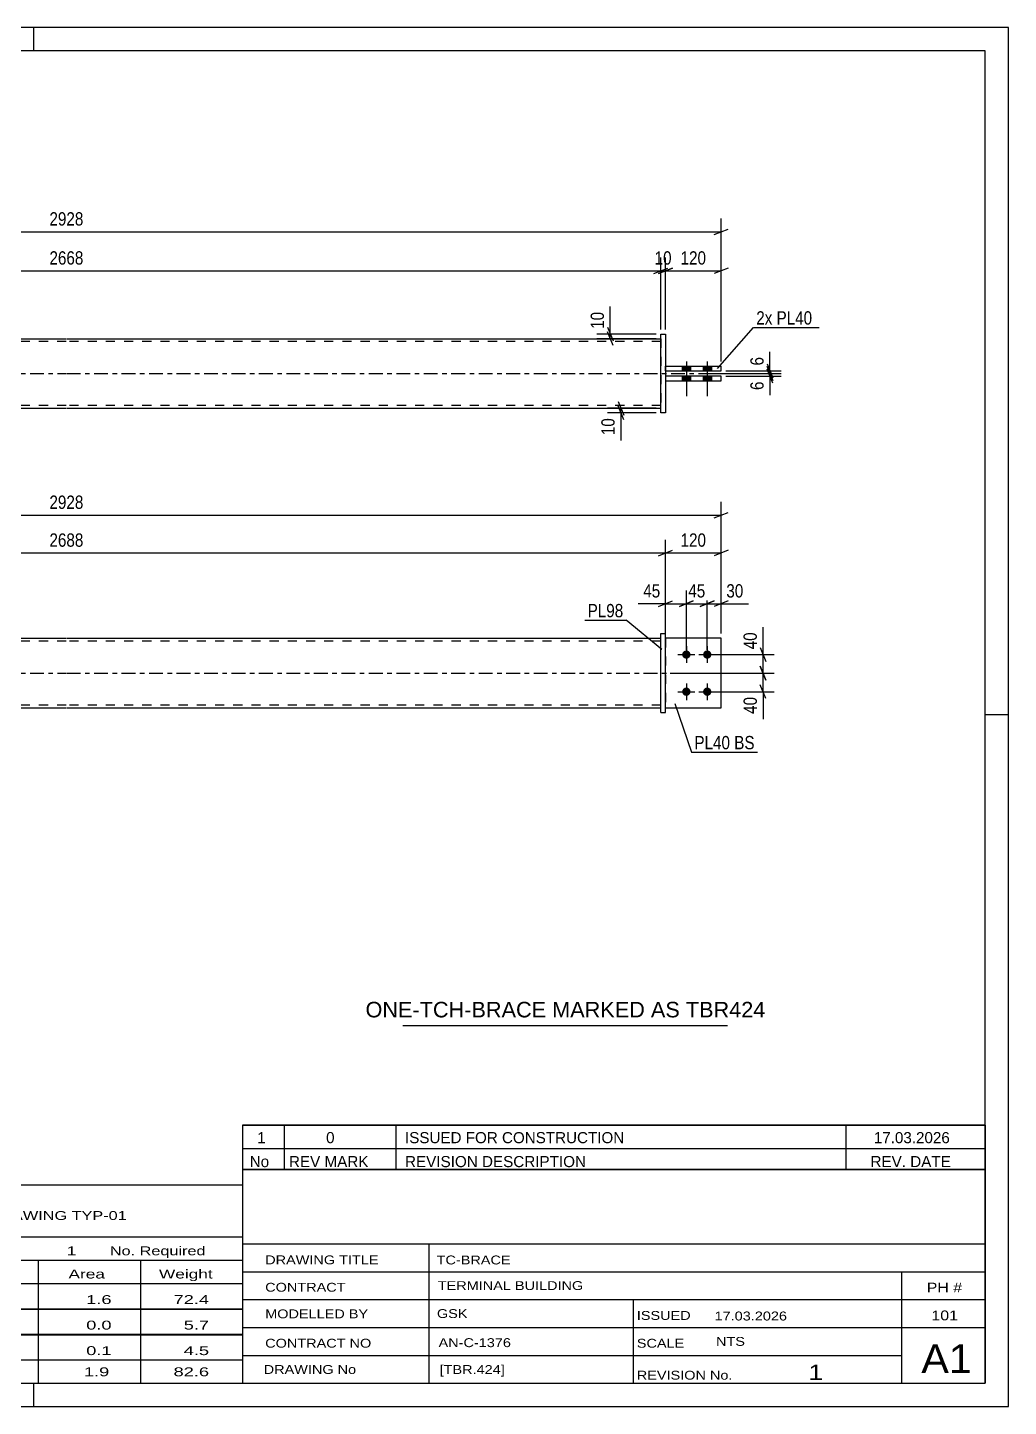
# Model space of a CAD drawing. Header units: millimetres. Extents: x 0 to 420, y 0 to 297.
# Drawn here: x 208.7 to 420, y 0 to 297 of the extents above; entities that cross this region are included whole.
import ezdxf

# ---------------------------------------------------------------- set-up
doc = ezdxf.new("R2010")
doc.units = ezdxf.units.MM
doc.linetypes.add('DXK_LINE_DOT2', pattern=[3.9198, 1.9599, -1.9599])
doc.linetypes.add('DXK_LINE_DOT3', pattern=[5.9187, 2.979, -0.9799, 0.9799, -0.9799])
doc.styles.add('Arial', font='ARIAL.TTF', dxfattribs={"height": 0.2})
doc.styles.add('Arial Narrow', font='ARIALN.TTF', dxfattribs={"height": 0.2})

# ---------------------------------------------------------------- blocks, each defined once
blk = doc.blocks.new('Unknown-580574088-1163')
at = {"color": 5, "linetype": 'Continuous'}
for p, q in [((420, 297), (0, 297)), ((210, 292), (210, 297)), ((420, 0), (420, 297)), ((415, 292), (5, 292)), ((415, 5), (415, 292)), ((420, 149), (415, 149)), ((5, 5), (415, 5)), ((210, 0), (210, 5)), ((0, 0), (420, 0))]:
    blk.add_line(p, q, dxfattribs=at)
blk = doc.blocks.new('Bolt-580574088-1736 - 1733')
at = {"linetype": 'Continuous'}
for points in [[(350.61, 162.85, -1), (350.61, 161.05, -1)], [(355.11, 162.85, -1), (355.11, 161.05, -1)], [(350.61, 154.85, -1), (350.61, 153.05, -1)], [(355.11, 154.85, -1), (355.11, 153.05, -1)]]:
    blk.add_hatch(color=1, dxfattribs=at).paths.add_polyline_path(points)
at = {"color": 1, "linetype": 'Continuous'}
for p, q in [((350.61, 163.75), (350.61, 160.15)), ((355.11, 163.75), (355.11, 160.15)), ((348.81, 161.95), (352.41, 161.95)), ((353.31, 161.95), (356.91, 161.95)), ((350.61, 155.75), (350.61, 152.15)), ((355.11, 155.75), (355.11, 152.15)), ((348.81, 153.95), (352.41, 153.95)), ((353.31, 153.95), (356.91, 153.95))]:
    blk.add_line(p, q, dxfattribs=at)
blk = doc.blocks.new('Part-580574088-1741 - 1733')
at = {"color": 2, "linetype": 'Continuous'}
for p, q in [((89.01, 165.45), (217.01, 165.45)), ((217.11, 165.45), (345.11, 165.45)), ((89.01, 150.45), (217.01, 150.45)), ((217.11, 150.45), (345.11, 150.45))]:
    blk.add_line(p, q, dxfattribs=at)
at = {"color": 7, "linetype": 'DXK_LINE_DOT2'}
for p, q in [((89.01, 150.45), (89.01, 165.45)), ((217.01, 164.85), (89.01, 164.85)), ((345.11, 164.85), (217.11, 164.85)), ((345.11, 150.45), (345.11, 165.45)), ((217.01, 151.05), (89.01, 151.05)), ((345.11, 151.05), (217.11, 151.05))]:
    blk.add_line(p, q, dxfattribs=at)
at = {"color": 7, "linetype": 'DXK_LINE_DOT3'}
for p, q in [((79.01, 157.95), (217.01, 157.95)), ((217.11, 157.95), (355.11, 157.95))]:
    blk.add_line(p, q, dxfattribs=at)
blk = doc.blocks.new('Part-580574088-1771 - 1733')
at = {"color": 2, "linetype": 'Continuous'}
for p, q in [((345.11, 149.45), (345.11, 166.45)), ((345.11, 166.45), (346.11, 166.45)), ((346.11, 149.45), (346.11, 166.45)), ((345.11, 149.45), (346.11, 149.45))]:
    blk.add_line(p, q, dxfattribs=at)
blk = doc.blocks.new('Part-580574088-1796 - 1733')
at = {"color": 2, "linetype": 'Continuous'}
for p, q in [((358.11, 165.45), (346.11, 165.45)), ((358.11, 150.45), (358.11, 165.45)), ((346.11, 150.45), (358.11, 150.45))]:
    blk.add_line(p, q, dxfattribs=at)
at = {"color": 7, "linetype": 'DXK_LINE_DOT2'}
blk.add_line((346.11, 165.45), (346.11, 150.45), dxfattribs=at)
blk = doc.blocks.new('Part-580574088-1801 - 1733')
at = {"color": 7, "linetype": 'DXK_LINE_DOT2'}
for p, q in [((358.11, 165.45), (346.11, 165.45)), ((346.11, 165.45), (346.11, 150.45)), ((358.11, 150.45), (358.11, 165.45)), ((346.11, 150.45), (358.11, 150.45))]:
    blk.add_line(p, q, dxfattribs=at)
blk = doc.blocks.new('Part-580574088-1418 - 1390')
at = {"color": 2, "linetype": 'Continuous'}
for p, q in [((346.11, 224.09), (358.11, 224.09)), ((346.11, 223.09), (358.11, 223.09)), ((358.11, 223.09), (358.11, 224.09))]:
    blk.add_line(p, q, dxfattribs=at)
at = {"color": 7, "linetype": 'DXK_LINE_DOT2'}
blk.add_line((346.11, 223.09), (346.11, 224.09), dxfattribs=at)
blk = doc.blocks.new('Part-580574088-1440 - 1390')
at = {"color": 2, "linetype": 'Continuous'}
for p, q in [((89.01, 229.99), (217.01, 229.99)), ((217.11, 229.99), (345.11, 229.99)), ((89.01, 214.99), (217.01, 214.99)), ((217.11, 214.99), (345.11, 214.99))]:
    blk.add_line(p, q, dxfattribs=at)
at = {"color": 7, "linetype": 'DXK_LINE_DOT2'}
for p, q in [((89.01, 214.99), (89.01, 229.99)), ((217.01, 229.39), (89.01, 229.39)), ((345.11, 229.39), (217.11, 229.39)), ((345.11, 229.99), (345.11, 214.99)), ((217.01, 215.59), (89.01, 215.59)), ((345.11, 215.59), (217.11, 215.59))]:
    blk.add_line(p, q, dxfattribs=at)
at = {"color": 7, "linetype": 'DXK_LINE_DOT3'}
for p, q in [((79.01, 222.49), (217.01, 222.49)), ((217.11, 222.49), (355.11, 222.49))]:
    blk.add_line(p, q, dxfattribs=at)
blk = doc.blocks.new('Bolt-580574088-1425 - 1390')
at = {"linetype": 'Continuous'}
for points in [[(351.51, 224.09), (349.71, 224.09), (349.71, 223.09), (351.51, 223.09)], [(351.51, 224.09), (349.71, 224.09), (349.71, 223.09), (351.51, 223.09)], [(356.01, 224.09), (354.21, 224.09), (354.21, 223.09), (356.01, 223.09)], [(356.01, 224.09), (354.21, 224.09), (354.21, 223.09), (356.01, 223.09)], [(351.51, 221.89), (349.71, 221.89), (349.71, 220.89), (351.51, 220.89)], [(351.51, 221.89), (349.71, 221.89), (349.71, 220.89), (351.51, 220.89)], [(356.01, 221.89), (354.21, 221.89), (354.21, 220.89), (356.01, 220.89)], [(356.01, 221.89), (354.21, 221.89), (354.21, 220.89), (356.01, 220.89)]]:
    blk.add_hatch(color=1, dxfattribs=at).paths.add_polyline_path(points)
at = {"color": 1, "linetype": 'Continuous'}
for p, q in [((349.71, 224.09), (349.71, 223.09)), ((349.71, 224.09), (349.71, 223.09)), ((350.61, 225.09), (350.61, 217.59)), ((350.61, 225.09), (350.61, 217.59)), ((351.51, 224.09), (351.51, 223.09)), ((351.51, 224.09), (351.51, 223.09)), ((354.21, 224.09), (354.21, 223.09)), ((354.21, 224.09), (354.21, 223.09)), ((355.11, 225.09), (355.11, 217.59)), ((355.11, 225.09), (355.11, 217.59)), ((356.01, 224.09), (356.01, 223.09)), ((356.01, 224.09), (356.01, 223.09)), ((349.71, 221.89), (349.71, 220.89)), ((349.71, 221.89), (349.71, 220.89)), ((351.51, 221.89), (351.51, 220.89)), ((351.51, 221.89), (351.51, 220.89)), ((354.21, 221.89), (354.21, 220.89)), ((354.21, 221.89), (354.21, 220.89)), ((356.01, 221.89), (356.01, 220.89)), ((356.01, 221.89), (356.01, 220.89))]:
    blk.add_line(p, q, dxfattribs=at)
blk = doc.blocks.new('Part-580574088-1445 - 1390')
at = {"color": 2, "linetype": 'Continuous'}
for p, q in [((358.11, 221.89), (346.11, 221.89)), ((346.11, 220.89), (358.11, 220.89)), ((358.11, 220.89), (358.11, 221.89))]:
    blk.add_line(p, q, dxfattribs=at)
at = {"color": 7, "linetype": 'DXK_LINE_DOT2'}
blk.add_line((346.11, 221.89), (346.11, 220.89), dxfattribs=at)
blk = doc.blocks.new('Part-580574088-1446 - 1390')
at = {"color": 2, "linetype": 'Continuous'}
for p, q in [((345.11, 213.99), (345.11, 230.99)), ((345.11, 230.99), (346.11, 230.99)), ((346.11, 230.99), (346.11, 213.99)), ((346.11, 213.99), (345.11, 213.99))]:
    blk.add_line(p, q, dxfattribs=at)
blk = doc.blocks.new('StraightDimension-580574088-1850 - 1733')
at = {"color": 7, "linetype": 'Continuous'}
for p, q in [((76.01, 166.45), (76.01, 194.83)), ((358.11, 166.45), (358.11, 194.83)), ((77.51, 192.58), (74.51, 191.38)), ((76.01, 191.98), (358.11, 191.98)), ((356.61, 191.38), (359.61, 192.58))]:
    blk.add_line(p, q, dxfattribs=at)
at = {"color": 0}
blk.add_wipeout([(221.31, 192.73), (221.31, 196.93), (212.8, 196.93), (212.8, 192.73)], dxfattribs=at)
at = {"color": 3, "style": 'Arial Narrow'}
blk.add_text('2928', height=2.863, dxfattribs=at).set_placement((213.4, 193.33))
blk = doc.blocks.new('StraightDimension-580574088-1879 - 1733')
at = {"color": 7, "linetype": 'Continuous'}
for p, q in [((366.55, 163.45), (367.75, 160.45)), ((356.11, 161.95), (369.55, 161.95)), ((367.15, 157.95), (367.15, 161.95)), ((347.11, 157.95), (369.55, 157.95)), ((367.75, 156.45), (366.55, 159.45))]:
    blk.add_line(p, q, dxfattribs=at)
at = {"color": 0}
blk.add_wipeout([(366.4, 167.34), (362.2, 167.34), (362.2, 162.48), (366.4, 162.48)], dxfattribs=at)
at = {"color": 7, "linetype": 'Continuous'}
blk.add_line((367.15, 161.95), (367.15, 167.86), dxfattribs=at)
blk.add_line((367.15, 161.95), (367.15, 167.86), dxfattribs=at)
at = {"color": 3, "style": 'Arial Narrow'}
blk.add_text('40', height=2.863, rotation=90.0002, dxfattribs=at).set_placement((365.8, 163.08))
blk = doc.blocks.new('StraightDimension-580574088-1804 - 1733')
at = {"color": 7, "linetype": 'Continuous'}
for p, q in [((355.11, 162.95), (355.11, 175.74)), ((358.11, 166.45), (358.11, 175.74)), ((353.61, 172.29), (356.61, 173.49)), ((355.11, 172.89), (358.11, 172.89)), ((359.61, 173.49), (356.61, 172.29))]:
    blk.add_line(p, q, dxfattribs=at)
at = {"color": 0}
blk.add_wipeout([(363.49, 173.64), (363.49, 177.84), (358.63, 177.84), (358.63, 173.64)], dxfattribs=at)
at = {"color": 7, "linetype": 'Continuous'}
blk.add_line((358.11, 172.89), (364.01, 172.89), dxfattribs=at)
blk.add_line((358.11, 172.89), (364.01, 172.89), dxfattribs=at)
at = {"color": 3, "style": 'Arial Narrow'}
blk.add_text('30', height=2.863, dxfattribs=at).set_placement((359.23, 174.24))
blk = doc.blocks.new('StraightDimension-580574088-1820 - 1733')
at = {"color": 7, "linetype": 'Continuous'}
for p, q in [((350.61, 162.95), (350.61, 175.74)), ((355.11, 162.95), (355.11, 175.74)), ((349.11, 172.29), (352.11, 173.49)), ((350.61, 172.89), (355.11, 172.89)), ((356.61, 173.49), (353.61, 172.29))]:
    blk.add_line(p, q, dxfattribs=at)
at = {"color": 0}
blk.add_wipeout([(355.29, 173.64), (355.29, 177.84), (350.43, 177.84), (350.43, 173.64)], dxfattribs=at)
at = {"color": 3, "style": 'Arial Narrow'}
blk.add_text('45', height=2.863, dxfattribs=at).set_placement((351.03, 174.24))
blk = doc.blocks.new('StraightDimension-580574088-1833 - 1733')
at = {"color": 7, "linetype": 'Continuous'}
for p, q in [((346.11, 166.45), (346.11, 175.74)), ((350.61, 162.95), (350.61, 175.74)), ((344.61, 172.29), (347.61, 173.49)), ((346.11, 172.89), (350.61, 172.89)), ((352.11, 173.49), (349.11, 172.29))]:
    blk.add_line(p, q, dxfattribs=at)
at = {"color": 0}
blk.add_wipeout([(345.58, 173.64), (345.58, 177.84), (340.73, 177.84), (340.73, 173.64)], dxfattribs=at)
at = {"color": 7, "linetype": 'Continuous'}
blk.add_line((346.11, 172.89), (340.2, 172.89), dxfattribs=at)
blk.add_line((346.11, 172.89), (340.2, 172.89), dxfattribs=at)
at = {"color": 3, "style": 'Arial Narrow'}
blk.add_text('45', height=2.863, dxfattribs=at).set_placement((341.33, 174.24))
blk = doc.blocks.new('StraightDimension-580574088-1870 - 1733')
at = {"color": 7, "linetype": 'Continuous'}
for p, q in [((347.11, 157.95), (369.55, 157.95)), ((366.55, 159.45), (367.75, 156.45)), ((367.15, 153.95), (367.15, 157.95)), ((367.75, 152.45), (366.55, 155.45)), ((356.11, 153.95), (369.55, 153.95))]:
    blk.add_line(p, q, dxfattribs=at)
at = {"color": 0}
blk.add_wipeout([(366.4, 153.43), (362.2, 153.43), (362.2, 148.57), (366.4, 148.57)], dxfattribs=at)
at = {"color": 7, "linetype": 'Continuous'}
blk.add_line((367.15, 153.95), (367.15, 148.05), dxfattribs=at)
blk.add_line((367.15, 153.95), (367.15, 148.05), dxfattribs=at)
at = {"color": 3, "style": 'Arial Narrow'}
blk.add_text('40', height=2.863, rotation=90.0002, dxfattribs=at).set_placement((365.8, 149.17))
blk = doc.blocks.new('StraightDimension-580574088-1889 - 1733')
at = {"color": 7, "linetype": 'Continuous'}
for p, q in [((344.61, 183.23), (347.61, 184.43)), ((346.11, 166.45), (346.11, 186.68)), ((359.61, 184.43), (356.61, 183.23)), ((358.11, 166.45), (358.11, 186.68)), ((346.11, 183.83), (358.11, 183.83))]:
    blk.add_line(p, q, dxfattribs=at)
at = {"color": 0}
blk.add_wipeout([(355.45, 184.58), (355.45, 188.78), (348.77, 188.78), (348.77, 184.58)], dxfattribs=at)
at = {"color": 3, "style": 'Arial Narrow'}
blk.add_text('120', height=2.863, dxfattribs=at).set_placement((349.37, 185.18))
blk = doc.blocks.new('StraightDimension-580574088-1908 - 1733')
at = {"color": 7, "linetype": 'Continuous'}
for p, q in [((89.51, 184.43), (86.51, 183.23)), ((88.01, 158.95), (88.01, 186.68)), ((344.61, 183.23), (347.61, 184.43)), ((346.11, 166.45), (346.11, 186.68)), ((88.01, 183.83), (346.11, 183.83))]:
    blk.add_line(p, q, dxfattribs=at)
at = {"color": 0}
blk.add_wipeout([(221.31, 184.58), (221.31, 188.78), (212.8, 188.78), (212.8, 184.58)], dxfattribs=at)
at = {"color": 3, "style": 'Arial Narrow'}
blk.add_text('2688', height=2.863, dxfattribs=at).set_placement((213.4, 185.18))
blk = doc.blocks.new('StraightDimension-580574088-1645 - 1390')
at = {"color": 7, "linetype": 'Continuous'}
for p, q in [((359.11, 223.09), (371.01, 223.09)), ((368.01, 224.59), (369.21, 221.59)), ((369.21, 220.99), (368.01, 223.99)), ((368.61, 222.49), (368.61, 223.09)), ((353.86, 222.49), (371.01, 222.49))]:
    blk.add_line(p, q, dxfattribs=at)
at = {"color": 0}
blk.add_wipeout([(367.86, 226.64), (363.66, 226.64), (363.66, 223.61), (367.86, 223.61)], dxfattribs=at)
at = {"color": 7, "linetype": 'Continuous'}
blk.add_line((368.61, 223.09), (368.61, 227.17), dxfattribs=at)
blk.add_line((368.61, 223.09), (368.61, 227.17), dxfattribs=at)
at = {"color": 3, "style": 'Arial Narrow'}
blk.add_text('6', height=2.86, rotation=90.0002, dxfattribs=at).set_placement((367.26, 224.21))
blk = doc.blocks.new('StraightDimension-580574088-1533 - 1390')
at = {"color": 7, "linetype": 'Continuous'}
for p, q in [((344.11, 214.99), (333.66, 214.99)), ((344.11, 213.99), (333.66, 213.99)), ((335.91, 216.49), (337.11, 213.49)), ((337.11, 212.49), (335.91, 215.49)), ((336.51, 213.99), (336.51, 214.99))]:
    blk.add_line(p, q, dxfattribs=at)
at = {"color": 0}
blk.add_wipeout([(335.76, 213.46), (331.56, 213.46), (331.56, 208.61), (335.76, 208.61)], dxfattribs=at)
at = {"color": 7, "linetype": 'Continuous'}
blk.add_line((336.51, 213.99), (336.51, 208.08), dxfattribs=at)
blk.add_line((336.51, 213.99), (336.51, 208.08), dxfattribs=at)
at = {"color": 3, "style": 'Arial Narrow'}
blk.add_text('10', height=2.863, rotation=90.0002, dxfattribs=at).set_placement((335.16, 209.21))
blk = doc.blocks.new('StraightDimension-580574088-1547 - 1390')
at = {"color": 7, "linetype": 'Continuous'}
for p, q in [((333.61, 232.49), (334.81, 229.49)), ((344.11, 230.99), (331.36, 230.99)), ((344.11, 229.99), (331.36, 229.99)), ((334.81, 228.49), (333.61, 231.49)), ((334.21, 229.99), (334.21, 230.99))]:
    blk.add_line(p, q, dxfattribs=at)
at = {"color": 0}
blk.add_wipeout([(333.46, 236.37), (329.26, 236.37), (329.26, 231.51), (333.46, 231.51)], dxfattribs=at)
at = {"color": 7, "linetype": 'Continuous'}
blk.add_line((334.21, 230.99), (334.21, 236.89), dxfattribs=at)
blk.add_line((334.21, 230.99), (334.21, 236.89), dxfattribs=at)
at = {"color": 3, "style": 'Arial Narrow'}
blk.add_text('10', height=2.863, rotation=90.0002, dxfattribs=at).set_placement((332.86, 232.11))
blk = doc.blocks.new('StraightDimension-580574088-1562 - 1390')
at = {"color": 7, "linetype": 'Continuous'}
for p, q in [((76.01, 225.09), (76.01, 255.86)), ((358.11, 225.09), (358.11, 255.86)), ((77.51, 253.61), (74.51, 252.41)), ((76.01, 253.01), (358.11, 253.01)), ((356.61, 252.41), (359.61, 253.61))]:
    blk.add_line(p, q, dxfattribs=at)
at = {"color": 0}
blk.add_wipeout([(221.31, 253.76), (221.31, 257.96), (212.8, 257.96), (212.8, 253.76)], dxfattribs=at)
at = {"color": 3, "style": 'Arial Narrow'}
blk.add_text('2928', height=2.863, dxfattribs=at).set_placement((213.4, 254.36))
blk = doc.blocks.new('StraightDimension-580574088-1573 - 1390')
at = {"color": 7, "linetype": 'Continuous'}
for p, q in [((345.11, 231.99), (345.11, 247.45)), ((346.11, 231.99), (346.11, 247.45)), ((343.61, 244), (346.61, 245.2)), ((347.61, 245.2), (344.61, 244)), ((345.11, 244.6), (346.11, 244.6))]:
    blk.add_line(p, q, dxfattribs=at)
at = {"color": 0}
blk.add_wipeout([(348.04, 245.35), (348.04, 249.55), (343.18, 249.55), (343.18, 245.35)], dxfattribs=at)
at = {"color": 3, "style": 'Arial Narrow'}
blk.add_text('10', height=2.863, dxfattribs=at).set_placement((343.78, 245.95))
blk = doc.blocks.new('StraightDimension-580574088-1583 - 1390')
at = {"color": 7, "linetype": 'Continuous'}
for p, q in [((89.01, 231.99), (89.01, 247.45)), ((345.11, 231.99), (345.11, 247.45)), ((90.51, 245.2), (87.51, 244)), ((89.01, 244.6), (345.11, 244.6)), ((343.61, 244), (346.61, 245.2))]:
    blk.add_line(p, q, dxfattribs=at)
at = {"color": 0}
blk.add_wipeout([(221.31, 245.35), (221.31, 249.55), (212.8, 249.55), (212.8, 245.35)], dxfattribs=at)
at = {"color": 3, "style": 'Arial Narrow'}
blk.add_text('2668', height=2.863, dxfattribs=at).set_placement((213.4, 245.95))
blk = doc.blocks.new('StraightDimension-580574088-1613 - 1390')
at = {"color": 7, "linetype": 'Continuous'}
for p, q in [((346.11, 231.99), (346.11, 247.45)), ((358.11, 225.09), (358.11, 247.45)), ((344.61, 244), (347.61, 245.2)), ((346.11, 244.6), (358.11, 244.6)), ((359.61, 245.2), (356.61, 244))]:
    blk.add_line(p, q, dxfattribs=at)
at = {"color": 0}
blk.add_wipeout([(355.45, 245.35), (355.45, 249.55), (348.77, 249.55), (348.77, 245.35)], dxfattribs=at)
at = {"color": 3, "style": 'Arial Narrow'}
blk.add_text('120', height=2.863, dxfattribs=at).set_placement((349.37, 245.95))
blk = doc.blocks.new('StraightDimension-580574088-1656 - 1390')
at = {"color": 7, "linetype": 'Continuous'}
for p, q in [((368.01, 223.99), (369.21, 220.99)), ((369.21, 220.39), (368.01, 223.39)), ((353.86, 222.49), (371.01, 222.49)), ((359.11, 221.89), (371.01, 221.89)), ((368.61, 221.89), (368.61, 222.49))]:
    blk.add_line(p, q, dxfattribs=at)
at = {"color": 0}
blk.add_wipeout([(367.86, 221.36), (363.66, 221.36), (363.66, 218.33), (367.86, 218.33)], dxfattribs=at)
at = {"color": 7, "linetype": 'Continuous'}
blk.add_line((368.61, 221.89), (368.61, 217.81), dxfattribs=at)
blk.add_line((368.61, 221.89), (368.61, 217.81), dxfattribs=at)
at = {"color": 3, "style": 'Arial Narrow'}
blk.add_text('6', height=2.86, rotation=90.0002, dxfattribs=at).set_placement((367.26, 218.93))
blk = doc.blocks.new('Unknown-580574088-3677')
at = {"color": 7, "linetype": 'Continuous'}
for p, q in [((95, 47.75), (255, 47.75)), ((95, 36.5), (95, 47.75)), ((255, 47.75), (255, 36.5)), ((95, 36.5), (255, 36.5)), ((95, 36.5), (95, 31.5)), ((255, 36.5), (255, 31.5)), ((95, 31.5), (255, 31.5)), ((95, 31.5), (95, 26.5)), ((119, 31.5), (119, 26.5)), ((154.5, 31.5), (154.5, 26.5)), ((180.5, 31.5), (180.5, 26.5)), ((193.5, 31.5), (193.5, 26.5)), ((211, 31.5), (211, 26.5)), ((233, 31.5), (233, 26.5)), ((255, 31.5), (255, 26.5)), ((95, 26.5), (255, 26.5)), ((95, 26.45), (95, 21.05)), ((95, 26.45), (255, 26.45)), ((119, 26.5), (119, 21)), ((154.5, 26.5), (154.5, 21)), ((180.5, 26.5), (180.5, 21)), ((193.5, 26.5), (193.5, 21)), ((211, 26.5), (211, 21)), ((233, 26.5), (233, 21)), ((255, 26.45), (255, 21.05)), ((95, 21.05), (255, 21.05)), ((95, 20.95), (95, 15.55)), ((95, 20.95), (255, 20.95)), ((119, 21), (119, 15.5)), ((154.5, 21), (154.5, 15.5)), ((180.5, 21), (180.5, 15.5)), ((193.5, 21), (193.5, 15.5)), ((211, 21), (211, 15.5)), ((233, 21), (233, 15.5)), ((255, 20.95), (255, 15.55)), ((95, 15.55), (255, 15.55)), ((95, 15.45), (95, 10.05)), ((95, 15.45), (255, 15.45)), ((119, 15.5), (119, 10)), ((154.5, 15.5), (154.5, 10)), ((180.5, 15.5), (180.5, 10)), ((193.5, 15.5), (193.5, 10)), ((211, 15.5), (211, 10)), ((233, 15.5), (233, 10)), ((255, 15.45), (255, 10.05)), ((95, 10.05), (255, 10.05)), ((95, 10), (255, 10)), ((95, 10), (95, 5)), ((211, 10), (211, 5)), ((233, 10), (233, 5)), ((255, 10), (255, 5)), ((95, 5), (255, 5))]:
    blk.add_line(p, q, dxfattribs=at)
at = {"color": 7, "style": 'Arial Narrow'}
for s, height, width, p in [('GENERAL NOTES & WELD DETAILS :', 2.8633, 1.4, (96.15, 40.06)), ('REFER TYP DRAWING TYP-01', 1.9089, 1.6, (179.7, 40.16)), ("MATERIAL LIST FOR ASSEMBLY MK'D", 1.9089, 1.6, (96.15, 32.56)), ('TBR424', 1.909, 1.794707, (187.59, 32.47)), ('1', 1.91, 1.794707, (217.08, 32.56)), ('No. Required', 1.9089, 1.6, (226.41, 32.56)), ('Mark', 1.909, 1.7, (96.34, 27.5)), ('Profile', 1.909, 1.7, (129.41, 27.5)), ('Material', 1.909, 1.7, (159.54, 27.56)), ('No.', 1.909, 1.7, (184.5, 27.56)), ('Length', 1.909, 1.7, (195, 27.56)), ('Area', 1.909, 1.7, (217.5, 27.56)), ('Weight', 1.909, 1.7, (237, 27.56))]:
    blk.add_text(s, height=height, dxfattribs=dict(at, width=width)).set_placement(p)
at = {"color": 7, "linetype": 'Continuous', "style": 'Arial Narrow'}
for s, height, width, p in [('TBR424', 1.909, 1.794707, (96.5, 22.06)), ('SHS150*6', 1.909, 1.794707, (121, 22.06)), ('E350', 1.909, 1.794707, (160.74, 22.06)), ('1', 1.91, 1.794707, (184.86, 22.06)), ('2668', 1.909, 1.794707, (197.58, 22.06)), ('1.6', 1.909, 1.794707, (221.32, 22.06)), ('72.4', 1.909, 1.794707, (240.14, 22.06)), ('PL40', 1.909, 1.794707, (96.5, 16.56)), ('PL10*120', 1.909, 1.794707, (121, 16.56)), ('E350', 1.909, 1.794707, (160.74, 16.56)), ('4', 1.91, 1.794707, (184.86, 16.56)), ('150', 1.909, 1.794707, (199.77, 16.56)), ('0.0', 1.909, 1.794707, (221.32, 16.56)), ('5.7', 1.909, 1.794707, (242.33, 16.56)), ('PL98', 1.909, 1.794707, (96.5, 11.06)), ('PL10*170', 1.909, 1.794707, (121, 11.06)), ('E350', 1.909, 1.794707, (160.74, 11.06)), ('2', 1.91, 1.794707, (184.86, 11.06)), ('170', 1.909, 1.794707, (199.77, 11.06)), ('0.1', 1.909, 1.794707, (221.32, 11.06)), ('4.5', 1.909, 1.794707, (242.33, 11.06)), ('Total', 1.909, 1.7, (197.33, 6.5)), ('1.9', 1.909, 1.794707, (220.83, 6.5)), ('82.6', 1.909, 1.794707, (240.14, 6.5))]:
    blk.add_text(s, height=height, dxfattribs=dict(at, width=width)).set_placement(p)
blk = doc.blocks.new('Unknown-580574088-3675')
at = {"color": 7, "linetype": 'Continuous'}
for p, q in [((255, 51.05), (255, 5)), ((255, 51.05), (415, 51.05)), ((415, 51), (415, 5)), ((255, 35), (415, 35)), ((295.14, 35), (295.14, 5)), ((255, 29), (415, 29)), ((397, 5.05), (397, 29.05)), ((255, 23), (415, 23)), ((339.14, 23), (339.14, 5)), ((255, 17), (415, 17)), ((255, 11), (397, 11)), ((255, 5), (415, 5))]:
    blk.add_line(p, q, dxfattribs=at)
at = {"color": 7, "style": 'Arial Narrow'}
for s, height, width, p in [('DRAWING TITLE', 1.9089, 1.425378, (259.88, 30.61)), ('TC-BRACE', 1.909, 1.425378, (296.81, 30.59)), ('TERMINAL BUILDING', 1.9089, 1.425378, (297.06, 25.07)), ('CONTRACT', 1.909, 1.425378, (259.88, 24.71)), ('MODELLED BY', 1.9089, 1.425378, (259.88, 18.98)), ('GSK', 1.909, 1.425378, (296.88, 19.04)), ('ISSUED', 1.909, 1.425378, (339.94, 18.64)), ('17.03.2026', 1.909, 1.425378, (356.69, 18.52)), ('CONTRACT NO', 1.9089, 1.425378, (259.88, 12.66)), ('AN-C-1376', 1.909, 1.425378, (297.23, 12.78)), ('SCALE', 1.909, 1.425378, (339.94, 12.65)), ('A1', 6.204, 1.25, (401.24, 7.2)), ('DRAWING No', 1.909, 1.425378, (259.56, 7)), ('[TBR.424]', 1.909, 1.425378, (297.46, 6.99)), ('1', 3.34, 1.5, (376.91, 5.68)), ('REVISION No.', 1.9089, 1.425378, (339.94, 5.77))]:
    blk.add_text(s, height=height, dxfattribs=dict(at, width=width)).set_placement(p)
at = {"color": 7, "linetype": 'Continuous', "style": 'Arial Narrow'}
for s, height, width, p in [('PH #', 2.1, 1.42538, (402.4, 24.55)), ('101', 2.1, 1.42538, (403.41, 18.55)), ('NTS', 1.909, 1.425378, (357, 13.05))]:
    blk.add_text(s, height=height, dxfattribs=dict(at, width=width)).set_placement(p)
blk = doc.blocks.new('Unknown-580574088-3676')
at = {"color": 7, "linetype": 'Continuous'}
for p, q in [((255, 60.55), (415, 60.55)), ((415, 60.55), (255, 60.55)), ((255, 60.55), (255, 55.55)), ((264, 60.55), (264, 55.55)), ((288, 60.55), (288, 55.55)), ((385, 60.55), (385, 55.55)), ((415, 60.55), (415, 55.55)), ((255, 55.55), (415, 55.55)), ((255, 55.55), (255, 51.05)), ((255, 55.55), (415, 55.55)), ((264, 55.55), (264, 51.05)), ((288, 55.55), (288, 51.05)), ((385, 55.55), (385, 51.05)), ((415, 55.55), (415, 51.05)), ((415, 51.05), (255, 51.05))]:
    blk.add_line(p, q, dxfattribs=at)
at = {"color": 7, "linetype": 'Continuous', "style": 'Arial Narrow'}
for s, height, width, p in [('1', 2.39, 1.196471, (258.16, 56.7)), ('0', 2.39, 1.196471, (273, 56.7)), ('ISSUED FOR CONSTRUCTION', 2.3861, 1.196471, (290, 56.7)), ('17.03.2026', 2.386, 1.196471, (391, 56.7)), ('No', 2.386, 1.2, (256.54, 51.55)), ('REV MARK', 2.386, 1.2, (265, 51.55)), ('REVISION DESCRIPTION', 2.3861, 1.2, (290, 51.55)), ('REV. DATE', 2.386, 1.2, (390.28, 51.55))]:
    blk.add_text(s, height=height, dxfattribs=dict(at, width=width)).set_placement(p)
blk = doc.blocks.new('Unknown-580574088-3678')
at = {"color": 7, "linetype": 'Continuous'}
blk.add_line((289.5, 82.05), (359.5, 82.05), dxfattribs=at)
at = {"color": 7, "style": 'Arial'}
blk.add_text('ONE-TCH-BRACE MARKED AS TBR424', height=3.3428, dxfattribs=at).set_placement((281.49, 83.8))
blk = doc.blocks.new('Mark-580574088-1767 - 1733')
at = {"color": 0}
blk.add_wipeout([(337.02, 169.98), (337.02, 172.98), (329.35, 172.98), (329.35, 169.98)], dxfattribs=at)
blk.add_wipeout([(337.02, 169.98), (337.02, 172.98), (329.35, 172.98), (329.35, 169.98)], dxfattribs=at)
at = {"color": 30, "linetype": 'Continuous'}
for p in [(328.75, 169.38), (345.34, 163.03)]:
    blk.add_line(p, (337.62, 169.38), dxfattribs=at)
at = {"color": 3, "style": 'Arial Narrow'}
blk.add_text('PL98', height=2.863, dxfattribs=at).set_placement((329.35, 169.98))
blk = doc.blocks.new('MarkSet-580574088-2045 - 1733')
at = {"color": 0}
blk.add_wipeout([(360.03, 141.55), (360.03, 144.55), (352.35, 144.55), (352.35, 141.55)], dxfattribs=at)
blk.add_wipeout([(360.03, 141.55), (360.03, 144.55), (352.35, 144.55), (352.35, 141.55)], dxfattribs=at)
at = {"color": 30, "linetype": 'Continuous'}
blk.add_line((348.11, 151.42), (351.75, 140.95), dxfattribs=at)
at = {"color": 0}
blk.add_wipeout([(365.31, 141.55), (365.31, 144.55), (360.93, 144.55), (360.93, 141.55)], dxfattribs=at)
blk.add_wipeout([(365.31, 141.55), (365.31, 144.55), (360.93, 144.55), (360.93, 141.55)], dxfattribs=at)
at = {"color": 30, "linetype": 'Continuous'}
blk.add_line((351.75, 140.95), (365.91, 140.95), dxfattribs=at)
at = {"color": 3, "style": 'Arial Narrow'}
for s, p in [('PL40', (352.35, 141.55)), ('BS', (360.93, 141.55))]:
    blk.add_text(s, height=2.863, dxfattribs=at).set_placement(p)
blk = doc.blocks.new('MarkSet-580574088-1718 - 1390')
at = {"color": 0}
blk.add_wipeout([(369.15, 233.03), (369.15, 236.03), (365.68, 236.03), (365.68, 233.03)], dxfattribs=at)
blk.add_wipeout([(369.15, 233.03), (369.15, 236.03), (365.68, 236.03), (365.68, 233.03)], dxfattribs=at)
at = {"color": 30, "linetype": 'Continuous'}
blk.add_line((357.31, 223.6), (365.08, 232.43), dxfattribs=at)
at = {"color": 0}
blk.add_wipeout([(377.73, 233.03), (377.73, 236.03), (370.05, 236.03), (370.05, 233.03)], dxfattribs=at)
blk.add_wipeout([(377.73, 233.03), (377.73, 236.03), (370.05, 236.03), (370.05, 233.03)], dxfattribs=at)
at = {"color": 30, "linetype": 'Continuous'}
blk.add_line((365.08, 232.43), (379.23, 232.43), dxfattribs=at)
at = {"color": 3, "style": 'Arial Narrow'}
for s, p in [('2x', (365.68, 233.03)), ('PL40', (370.05, 233.03))]:
    blk.add_text(s, height=2.863, dxfattribs=at).set_placement(p)

msp = doc.modelspace()

# ---------------------------------------------------------------- block references
for name in ['Unknown-580574088-1163', 'Part-580574088-1440 - 1390', 'Part-580574088-1446 - 1390', 'Part-580574088-1418 - 1390', 'Bolt-580574088-1425 - 1390', 'Part-580574088-1445 - 1390', 'Part-580574088-1771 - 1733', 'Part-580574088-1741 - 1733', 'Part-580574088-1796 - 1733', 'Part-580574088-1801 - 1733', 'Bolt-580574088-1736 - 1733', 'Unknown-580574088-3678', 'Unknown-580574088-3676', 'Unknown-580574088-3675', 'Unknown-580574088-3677']:
    msp.add_blockref(name, (0, 0))

# ---------------------------------------------------------------- next in the draw order: block references
for name in ['StraightDimension-580574088-1547 - 1390', 'StraightDimension-580574088-1645 - 1390', 'StraightDimension-580574088-1533 - 1390', 'StraightDimension-580574088-1850 - 1733']:
    msp.add_blockref(name, (0, 0))

# ---------------------------------------------------------------- next in the draw order: block references
for name in ['StraightDimension-580574088-1562 - 1390', 'StraightDimension-580574088-1879 - 1733']:
    msp.add_blockref(name, (0, 0))

# ---------------------------------------------------------------- next in the draw order: block references
for name in ['StraightDimension-580574088-1573 - 1390', 'StraightDimension-580574088-1804 - 1733', 'StraightDimension-580574088-1870 - 1733']:
    msp.add_blockref(name, (0, 0))

# ---------------------------------------------------------------- next in the draw order: block references
for name in ['StraightDimension-580574088-1583 - 1390', 'StraightDimension-580574088-1820 - 1733', 'MarkSet-580574088-2045 - 1733']:
    msp.add_blockref(name, (0, 0))

# ---------------------------------------------------------------- next in the draw order: block references
for name in ['StraightDimension-580574088-1613 - 1390', 'StraightDimension-580574088-1833 - 1733']:
    msp.add_blockref(name, (0, 0))

# ---------------------------------------------------------------- next in the draw order: block references
for name in ['StraightDimension-580574088-1656 - 1390', 'StraightDimension-580574088-1889 - 1733']:
    msp.add_blockref(name, (0, 0))

# ---------------------------------------------------------------- next in the draw order: block references
for name in ['MarkSet-580574088-1718 - 1390', 'StraightDimension-580574088-1908 - 1733']:
    msp.add_blockref(name, (0, 0))

# ---------------------------------------------------------------- next in the draw order: block references
msp.add_blockref('Mark-580574088-1767 - 1733', (0, 0))

doc.saveas('drawing.dxf')
